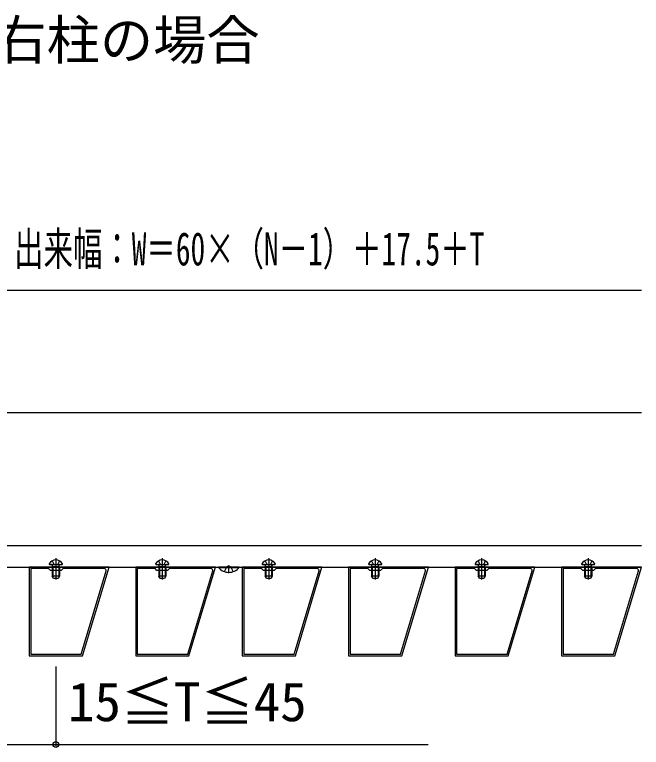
# Model space of a CAD drawing. Units: millimetres, scale not verified. Extents: x -1312 to 1312, y -1956 to 1944.
# Drawn here: x -85.2 to 268, y -489.7 to -76.9 of the extents above; entities that cross this region are included whole.
import ezdxf
from ezdxf.enums import TextEntityAlignment as Align

# ---------------------------------------------------------------- set-up
doc = ezdxf.new("R2010")
doc.units = ezdxf.units.MM
doc.header["$LTSCALE"] = 10
for name, color, linetype in [('0-1_USER1', 3, 'Continuous'), ('0-2_YKK_11', 7, 'Continuous'), ('0-3_YKK_12', 2, 'Continuous'), ('0-4_YKK_13', 4, 'Continuous'), ('0-5_YKK_D', 6, 'Continuous')]:
    doc.layers.add(name, color=color, linetype=linetype)
doc.styles.add('ＭＳ ゴシック', font='')
doc.styles.get('ＭＳ ゴシック').set_extended_font_data('MS Gothic')

msp = doc.modelspace()

# ---------------------------------------------------------------- linework, layer by layer
at = {"layer": '0-2_YKK_11'}
for p, q in [((-47.65, -437.23), (-33.57, -390.32)), ((12.35, -437.23), (26.43, -390.32)), ((72.35, -437.23), (86.43, -390.32)), ((132.35, -437.23), (146.43, -390.32)), ((192.35, -437.23), (206.43, -390.32)), ((252.35, -437.23), (266.43, -390.32))]:
    msp.add_line(p, q, dxfattribs=at)
for points in [[(-46.98, -438.13), (-31.98, -388.13), (-76.98, -388.13), (-76.98, -438.13)], [(13.02, -438.13), (28.02, -388.13), (-16.98, -388.13), (-16.98, -438.13)], [(73.02, -438.13), (88.02, -388.13), (43.02, -388.13), (43.02, -438.13)], [(133.02, -438.13), (148.02, -388.13), (103.02, -388.13), (103.02, -438.13)], [(193.02, -438.13), (208.02, -388.13), (163.02, -388.13), (163.02, -438.13)], [(253.02, -438.13), (268.02, -388.13), (223.02, -388.13), (223.02, -438.13)]]:
    msp.add_lwpolyline(points, close=True, dxfattribs=at)
for points in [[(-34.53, -389.03), (-57.88, -389.03), (-58.98, -390.13), (-64.98, -390.13), (-66.08, -389.03), (-76.08, -389.03), (-76.08, -437.23), (-47.65, -437.23)], [(25.47, -389.03), (2.12, -389.03), (1.02, -390.13), (-4.98, -390.13), (-6.08, -389.03), (-16.08, -389.03), (-16.08, -437.23), (12.35, -437.23)], [(85.47, -389.03), (62.12, -389.03), (61.02, -390.13), (55.02, -390.13), (53.92, -389.03), (43.92, -389.03), (43.92, -437.23), (72.35, -437.23)], [(145.47, -389.03), (122.12, -389.03), (121.02, -390.13), (115.02, -390.13), (113.92, -389.03), (103.92, -389.03), (103.92, -437.23), (132.35, -437.23)], [(205.47, -389.03), (182.12, -389.03), (181.02, -390.13), (175.02, -390.13), (173.92, -389.03), (163.92, -389.03), (163.92, -437.23), (192.35, -437.23)], [(265.47, -389.03), (242.12, -389.03), (241.02, -390.13), (235.02, -390.13), (233.92, -389.03), (223.92, -389.03), (223.92, -437.23), (252.35, -437.23)]]:
    msp.add_lwpolyline(points, dxfattribs=at)
for centre in [(-34.53, -390.03), (25.47, -390.03), (85.47, -390.03), (145.47, -390.03), (205.47, -390.03), (265.47, -390.03)]:
    msp.add_arc(centre, 1, 343.3007, 90, dxfattribs=at)
at = {"layer": '0-3_YKK_12'}
for points in [[(268.02, -376.13), (-109.48, -376.13), (-109.48, -301.13), (268.02, -301.13)], [(268.02, -376.13), (-106.98, -376.13), (-106.98, -388.13), (268.02, -388.13)]]:
    msp.add_lwpolyline(points, dxfattribs=at)
at = {"layer": '0-4_YKK_13'}
for p, q in [((-61.98, -383.13), (-61.98, -395.12)), ((-1.98, -383.13), (-1.98, -395.12)), ((58.02, -383.13), (58.02, -395.12)), ((118.02, -383.13), (118.02, -395.12)), ((178.02, -383.13), (178.02, -395.12)), ((238.02, -383.13), (238.02, -395.12)), ((-65.57, -386.63), (-58.38, -386.63)), ((-64.03, -384.66), (-63.12, -386.48)), ((-63.98, -388.03), (-63.83, -387.22)), ((-63.6, -388.03), (-63.84, -387.01)), ((-61.98, -387.09), (-63.12, -386.48)), ((-61.98, -387.09), (-60.83, -386.48)), ((-59.93, -384.66), (-60.83, -386.48)), ((-60.36, -388.03), (-60.12, -387.01)), ((-59.98, -388.03), (-60.12, -387.22)), ((-5.57, -386.63), (1.62, -386.63)), ((-4.03, -384.66), (-3.12, -386.48)), ((-3.98, -388.03), (-3.83, -387.22)), ((-3.6, -388.03), (-3.84, -387.01)), ((-1.98, -387.09), (-3.12, -386.48)), ((-1.98, -387.09), (-0.83, -386.48)), ((0.07, -384.66), (-0.83, -386.48)), ((-0.36, -388.03), (-0.12, -387.01)), ((0.02, -388.03), (-0.12, -387.22)), ((33.02, -390.71), (34.38, -387.99)), ((35.52, -387.38), (34.38, -387.99)), ((35.52, -387.38), (36.67, -387.99)), ((35.52, -391.63), (35.52, -387.38)), ((38.02, -390.71), (36.67, -387.99)), ((54.43, -386.63), (61.62, -386.63)), ((55.97, -384.66), (56.88, -386.48)), ((56.02, -388.03), (56.17, -387.22)), ((56.4, -388.03), (56.16, -387.01)), ((58.02, -387.09), (56.88, -386.48)), ((58.02, -387.09), (59.17, -386.48)), ((60.07, -384.66), (59.17, -386.48)), ((59.64, -388.03), (59.88, -387.01)), ((60.02, -388.03), (59.88, -387.22)), ((114.43, -386.63), (121.62, -386.63)), ((115.97, -384.66), (116.88, -386.48)), ((116.02, -388.03), (116.17, -387.22)), ((116.4, -388.03), (116.16, -387.01)), ((118.02, -387.09), (116.88, -386.48)), ((118.02, -387.09), (119.17, -386.48)), ((120.07, -384.66), (119.17, -386.48)), ((119.64, -388.03), (119.88, -387.01)), ((120.02, -388.03), (119.88, -387.22)), ((174.43, -386.63), (181.62, -386.63)), ((175.97, -384.66), (176.88, -386.48)), ((176.02, -388.03), (176.17, -387.22)), ((176.4, -388.03), (176.16, -387.01)), ((178.02, -387.09), (176.88, -386.48)), ((178.02, -387.09), (179.17, -386.48)), ((180.07, -384.66), (179.17, -386.48)), ((179.64, -388.03), (179.88, -387.01)), ((180.02, -388.03), (179.88, -387.22)), ((234.43, -386.63), (241.62, -386.63)), ((235.97, -384.66), (236.88, -386.48)), ((236.02, -388.03), (236.17, -387.22)), ((236.4, -388.03), (236.16, -387.01)), ((238.02, -387.09), (236.88, -386.48)), ((238.02, -387.09), (239.17, -386.48)), ((240.07, -384.66), (239.17, -386.48)), ((239.64, -388.03), (239.88, -387.01)), ((240.02, -388.03), (239.88, -387.22)), ((-59.98, -388.03), (-63.98, -388.03)), ((0.02, -388.03), (-3.98, -388.03)), ((41.42, -388.13), (29.62, -388.13)), ((29.62, -388.38), (29.62, -388.13)), ((29.62, -388.38), (41.42, -388.38)), ((41.42, -388.38), (41.42, -388.13)), ((60.02, -388.03), (56.02, -388.03)), ((120.02, -388.03), (116.02, -388.03)), ((180.02, -388.03), (176.02, -388.03)), ((240.02, -388.03), (236.02, -388.03)), ((-63.28, -394.63), (-63.98, -393.23)), ((-59.98, -393.23), (-63.98, -393.23)), ((-60.68, -394.63), (-63.28, -394.63)), ((-59.98, -393.23), (-60.68, -394.63)), ((-3.28, -394.63), (-3.98, -393.23)), ((0.02, -393.23), (-3.98, -393.23)), ((-0.68, -394.63), (-3.28, -394.63)), ((0.02, -393.23), (-0.68, -394.63)), ((56.72, -394.63), (56.02, -393.23)), ((60.02, -393.23), (56.02, -393.23)), ((59.32, -394.63), (56.72, -394.63)), ((60.02, -393.23), (59.32, -394.63)), ((116.72, -394.63), (116.02, -393.23)), ((120.02, -393.23), (116.02, -393.23)), ((119.32, -394.63), (116.72, -394.63)), ((120.02, -393.23), (119.32, -394.63)), ((176.72, -394.63), (176.02, -393.23)), ((180.02, -393.23), (176.02, -393.23)), ((179.32, -394.63), (176.72, -394.63)), ((180.02, -393.23), (179.32, -394.63)), ((236.72, -394.63), (236.02, -393.23)), ((240.02, -393.23), (236.02, -393.23)), ((239.32, -394.63), (236.72, -394.63)), ((240.02, -393.23), (239.32, -394.63))]:
    msp.add_line(p, q, dxfattribs=at)
for points in [[(-63.98, -388.03), (-63.98, -390.13), (-63.98, -393.23)], [(-63.6, -388.03), (-63.6, -390.13), (-63.6, -393.99)], [(-60.36, -388.03), (-60.36, -390.13), (-60.36, -393.99)], [(-59.98, -388.03), (-59.98, -390.13), (-59.98, -393.23)], [(-3.98, -388.03), (-3.98, -390.13), (-3.98, -393.23)], [(-3.6, -388.03), (-3.6, -390.13), (-3.6, -393.99)], [(-0.36, -388.03), (-0.36, -390.13), (-0.36, -393.99)], [(0.02, -388.03), (0.02, -390.13), (0.02, -393.23)], [(56.02, -388.03), (56.02, -390.13), (56.02, -393.23)], [(56.4, -388.03), (56.4, -390.13), (56.4, -393.99)], [(59.64, -388.03), (59.64, -390.13), (59.64, -393.99)], [(60.02, -388.03), (60.02, -390.13), (60.02, -393.23)], [(116.02, -388.03), (116.02, -390.13), (116.02, -393.23)], [(116.4, -388.03), (116.4, -390.13), (116.4, -393.99)], [(119.64, -388.03), (119.64, -390.13), (119.64, -393.99)], [(120.02, -388.03), (120.02, -390.13), (120.02, -393.23)], [(176.02, -388.03), (176.02, -390.13), (176.02, -393.23)], [(176.4, -388.03), (176.4, -390.13), (176.4, -393.99)], [(179.64, -388.03), (179.64, -390.13), (179.64, -393.99)], [(180.02, -388.03), (180.02, -390.13), (180.02, -393.23)], [(236.02, -388.03), (236.02, -390.13), (236.02, -393.23)], [(236.4, -388.03), (236.4, -390.13), (236.4, -393.99)], [(239.64, -388.03), (239.64, -390.13), (239.64, -393.99)], [(240.02, -388.03), (240.02, -390.13), (240.02, -393.23)]]:
    msp.add_lwpolyline(points, dxfattribs=at)
for centre, radius, start, end in [((-65.57, -386.47), 0.154, 152.719, 270), ((-61.98, -388.33), 4.2, 27.281, 152.719), ((-64.33, -387.13), 0.5, 349.909, 90), ((-59.63, -387.13), 0.5, 90, 190.091), ((-58.38, -386.47), 0.154, 270, 27.281), ((-5.57, -386.47), 0.154, 152.719, 270), ((-1.98, -388.33), 4.2, 27.281, 152.719), ((-4.33, -387.13), 0.5, 349.909, 90), ((0.37, -387.13), 0.5, 90, 190.091), ((1.62, -386.47), 0.154, 270, 27.281), ((54.43, -386.47), 0.154, 152.719, 270), ((58.02, -388.33), 4.2, 27.281, 152.719), ((55.67, -387.13), 0.5, 349.909, 90), ((60.37, -387.13), 0.5, 90, 190.091), ((61.62, -386.47), 0.154, 270, 27.281), ((114.43, -386.47), 0.154, 152.719, 270), ((118.02, -388.33), 4.2, 27.281, 152.719), ((115.67, -387.13), 0.5, 349.909, 90), ((120.37, -387.13), 0.5, 90, 190.091), ((121.62, -386.47), 0.154, 270, 27.281), ((174.43, -386.47), 0.154, 152.719, 270), ((178.02, -388.33), 4.2, 27.281, 152.719), ((175.67, -387.13), 0.5, 349.909, 90), ((180.37, -387.13), 0.5, 90, 190.091), ((181.62, -386.47), 0.154, 270, 27.281), ((234.43, -386.47), 0.154, 152.719, 270), ((238.02, -388.33), 4.2, 27.281, 152.719), ((235.67, -387.13), 0.5, 349.909, 90), ((240.37, -387.13), 0.5, 90, 190.091), ((241.62, -386.47), 0.154, 270, 27.281), ((35.52, -383.43), 7.7, 219.9831, 320.0169)]:
    msp.add_arc(centre, radius, start, end, dxfattribs=at)
at = {"layer": '0-5_YKK_D'}
for p, q in [((-109.48, -232.13), (-64.01, -232.13)), ((-83.23, -232.13), (268.02, -232.13)), ((-61.98, -444.13), (-61.98, -489.13))]:
    msp.add_line(p, q, dxfattribs=at)
msp.add_lwpolyline([(-106.98, -488.13), (-61.98, -488.13), (147.86, -488.13)], dxfattribs=at)
msp.add_circle((-61.98, -488.13), 1.59, dxfattribs=at)

# ---------------------------------------------------------------- texts
at = {"layer": '0-1_USER1', "style": 'ＭＳ ゴシック'}
msp.add_text('●片柱－外観右柱の場合', height=21.99, dxfattribs=at).set_placement((-277.09, -108.78), align=Align.BOTTOM_LEFT)
at = {"layer": '0-5_YKK_D', "style": 'ＭＳ ゴシック', "width": 0.65}
msp.add_text('出来幅：W＝60×（N－1）＋17.5＋T', height=18.7, dxfattribs=at).set_placement((-85.5, -223.8), align=Align.BOTTOM_LEFT)
at = {"layer": '0-5_YKK_D', "style": 'ＭＳ ゴシック'}
msp.add_text('15≦T≦45', height=21.99, dxfattribs=at).set_placement((-55.21, -481.59), align=Align.BOTTOM_LEFT)

doc.saveas('drawing.dxf')
